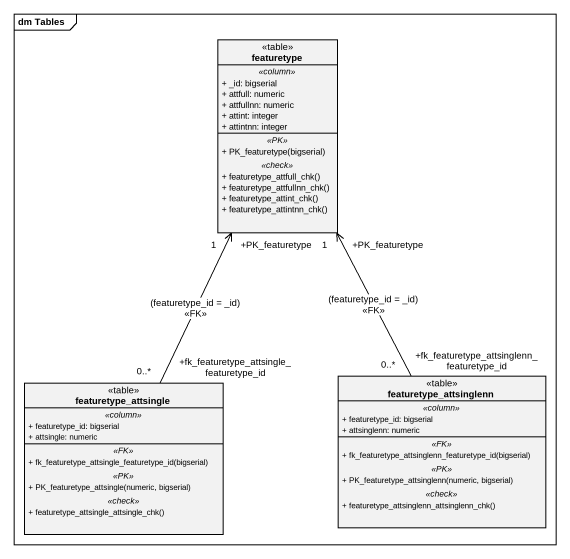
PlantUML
@startuml
mainframe dm Tables
hide circle
hide empty members
skinparam classAttributeIconSize 0
class featuretype <<table>> {
  .. <<column>> ..
  + _id: bigserial
  + attfull: numeric
  + attfullnn: numeric
  + attint: integer
  + attintnn: integer
  .. <<PK>> ..
  + PK_featuretype(bigserial)
  .. <<check>> ..
  + featuretype_attfull_chk()
  + featuretype_attfullnn_chk()
  + featuretype_attint_chk()
  + featuretype_attintnn_chk()
}
class featuretype_attsingle <<table>> {
  .. <<column>> ..
  + featuretype_id: bigserial
  + attsingle: numeric
  .. <<FK>> ..
  + fk_featuretype_attsingle_featuretype_id(bigserial)
  .. <<PK>> ..
  + PK_featuretype_attsingle(numeric, bigserial)
  .. <<check>> ..
  + featuretype_attsingle_attsingle_chk()
}
class featuretype_attsinglenn <<table>> {
  .. <<column>> ..
  + featuretype_id: bigserial
  + attsinglenn: numeric
  .. <<FK>> ..
  + fk_featuretype_attsinglenn_featuretype_id(bigserial)
  .. <<PK>> ..
  + PK_featuretype_attsinglenn(numeric, bigserial)
  .. <<check>> ..
  + featuretype_attsinglenn_attsinglenn_chk()
}
featuretype_attsingle "+fk_featuretype_attsingle_featuretype_id\n0..*" -up-> "+PK_featuretype\n1" featuretype : (featuretype_id = _id)\n<<FK>>
featuretype_attsinglenn "+fk_featuretype_attsinglenn_featuretype_id\n0..*" -up-> "+PK_featuretype\n1" featuretype : (featuretype_id = _id)\n<<FK>>
@enduml
